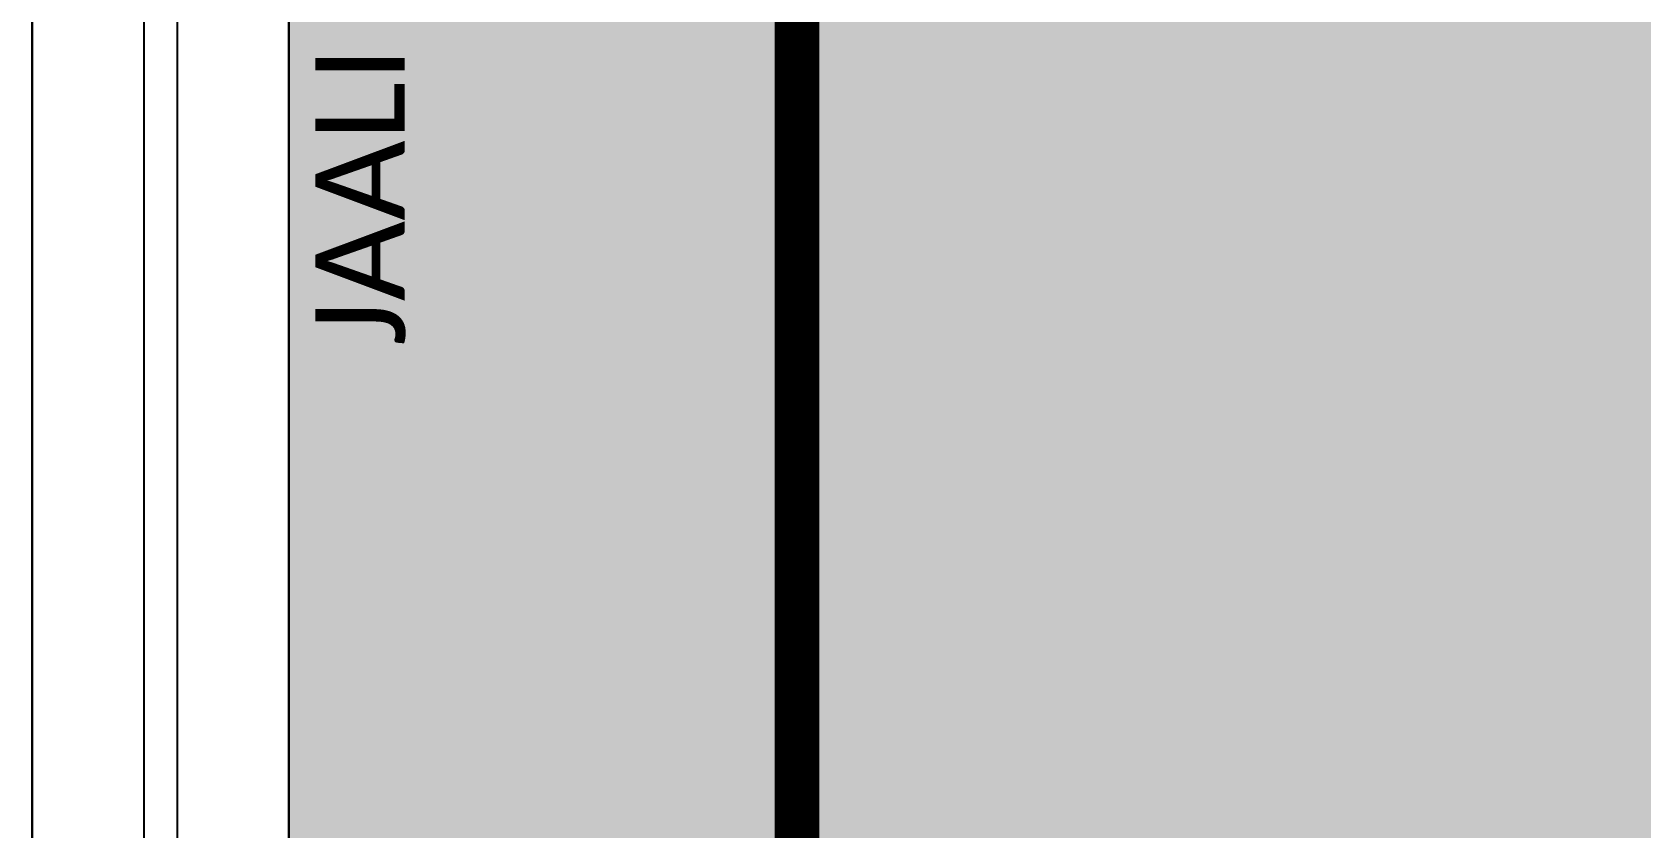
# Model space of a CAD drawing. Header units: millimetres. Extents: x -620 to 15825, y -3130 to 13425.
# Drawn here: x 8230 to 9671, y 5511 to 6224 of the extents above; entities that cross this region are included whole.
import ezdxf

# ---------------------------------------------------------------- set-up
doc = ezdxf.new("R2010")
doc.units = ezdxf.units.MM
doc.header["$LTSCALE"] = 150
doc.set_wipeout_variables(frame=1)
doc.linetypes.add('1215E_Roof Plan$0$DASHED', pattern=[0.75, 0.5, -0.25])
doc.layers.add('1215E_Roof Plan$0$ad-Primary Roof', color=5, linetype='Continuous', true_color=0x0000ff)
doc.layers.add('ad-Verandah', color=7, linetype='Continuous', true_color=0xa57c52)
for name, color, linetype in [('ad-Elevation 10', 8, 'Continuous'), ('ad-Text main', 7, 'Continuous'), ('ad-Wall', 240, 'Continuous'), ('ad-Wall hatch', 8, 'Continuous')]:
    doc.layers.add(name, color=color, linetype=linetype)
doc.styles.get("Standard").update_dxf_attribs({"font": 'calibril.ttf'})

# ---------------------------------------------------------------- blocks, each defined once
blk = doc.blocks.new('zw$FE9C')
at = {"transparency": 33554559}
h = blk.add_hatch(color=256, dxfattribs=at)
h.dxf.hatch_style = 1
h.set_gradient(color1=(153, 204, 0), color2=(63, 127, 0), tint=1, name='INVSPHERICAL')
h.paths.add_polyline_path([(8460, 4510), (12805, 4510), (12805, 7945), (8460, 7945)])
h = blk.add_hatch(dxfattribs=at)
h.set_pattern_fill('GRASS', color=74)
h.set_pattern_definition([(90, (-1087975.541, 674585.024), (-17.96051224, 17.96051224), [4.7625, -31.1585245]), (45, (-1087975.54, 674585.024), (-17.96051224, 17.96051224), [4.7625, -20.6375]), (135, (-1087975.54, 674585.024), (-17.96051224, -17.96051224), [4.7625, -20.6375])])
h.paths.add_polyline_path([(8460, 4510), (12805, 4510), (12805, 7945), (8460, 7945)])
at = {"layer": 'ad-Elevation 10'}
blk.add_lwpolyline([(8460, 4510), (12805, 4510), (12805, 7945), (8460, 7945)], close=True, dxfattribs=at)
blk = doc.blocks.new('zw$7F57')
at = {"layer": 'ad-Text main', "insert": (294.2, 7.4), "char_height": 80, "width": 631.603, "attachment_point": 5, "rotation": 90}
blk.add_mtext('JAALI WALL', dxfattribs=at)
blk.add_wipeout([(230, 1350), (230, -1350), (0, -1350), (0, 1350)]).dxf.layer = 'ad-Elevation 10'
at = {"layer": 'ad-Elevation 10'}
for points in [[(0, -1350), (0, 1350)], [(230, -1350), (230, 1350)], [(100, 1300), (100, -1300)], [(130, 1300), (130, -1300)]]:
    blk.add_lwpolyline(points, dxfattribs=at)
blk = doc.blocks.new('zw$6EBD')
at = {"layer": 'ad-Wall hatch', "transparency": 33554610}
h = blk.add_hatch(dxfattribs=at)
h.set_pattern_fill('ANSI32', color=256, scale=10)
h.set_pattern_definition([(45, (-1721203.37, 634249.32), (-67.351921, 67.351921), []), (45, (-1721158.47, 634249.32), (-67.351921, 67.351921), [])])
h.paths.add_polyline_path([(10375, 4510), (8460, 4510), (8460, 7945), (10375, 7945), (10375, 8405), (10145, 8405), (10145, 8175), (8230, 8175), (8230, 4280), (10145, 4280), (10145, 230), (8255, 230), (8255, 0), (10375, 0)])
at = {"rotation": 359.9999999999999}
blk.add_blockref('zw$7F57', (8230, 6227.5), dxfattribs=at)
at = {"layer": 'ad-Wall'}
blk.add_lwpolyline([(10375, 4510), (8460, 4510), (8460, 7945), (10375, 7945), (10375, 8405), (10145, 8405), (10145, 8175), (8230, 8175), (8230, 4280), (10145, 4280), (10145, 230), (8255, 230), (8255, 0), (10375, 0)], close=True, dxfattribs=at)
blk = doc.blocks.new('1215E_Roof Plan')
at = {"layer": '1215E_Roof Plan$0$ad-Primary Roof', "linetype": '1215E_Roof Plan$0$DASHED', "ltscale": 2, "const_width": 40}
blk.add_lwpolyline([(8915, 7495), (8915, 4960)], dxfattribs=at)

msp = doc.modelspace()

# ---------------------------------------------------------------- block references
at = {"layer": 'ad-Verandah'}
msp.add_blockref('zw$FE9C', (0, 0), dxfattribs=at)

# ---------------------------------------------------------------- next in the draw order: block references
msp.add_blockref('zw$6EBD', (0, 0))

# ---------------------------------------------------------------- next in the draw order: block references
msp.add_blockref('1215E_Roof Plan', (0, 0))

doc.saveas('drawing.dxf')
